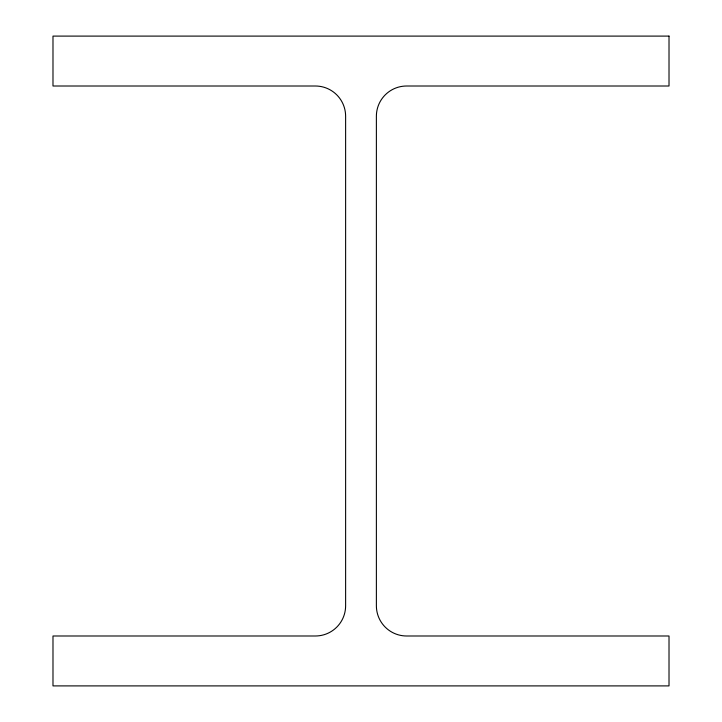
<?xml version="1.0" encoding="UTF-8"?>
<svg xmlns="http://www.w3.org/2000/svg" width="722" height="722" viewBox="0 0 722 722"><rect width="100%" height="100%" fill="white"/><g stroke="black" fill="none" stroke-linecap="round" stroke-linejoin="round"><path stroke-width="1.08" d="M669.014 36.1L52.986 36.1L52.986 86.008L315.379 86.008A30.243 30.243 0 0 1 345.621 116.251L345.621 605.749A30.243 30.243 0 0 1 315.379 635.992L52.986 635.992L52.986 685.9L669.014 685.9L669.014 635.992L406.621 635.992A30.243 30.243 0 0 1 376.379 605.749L376.379 116.251A30.243 30.243 0 0 1 406.621 86.008L669.014 86.008L669.014 36.1"/></g></svg>
